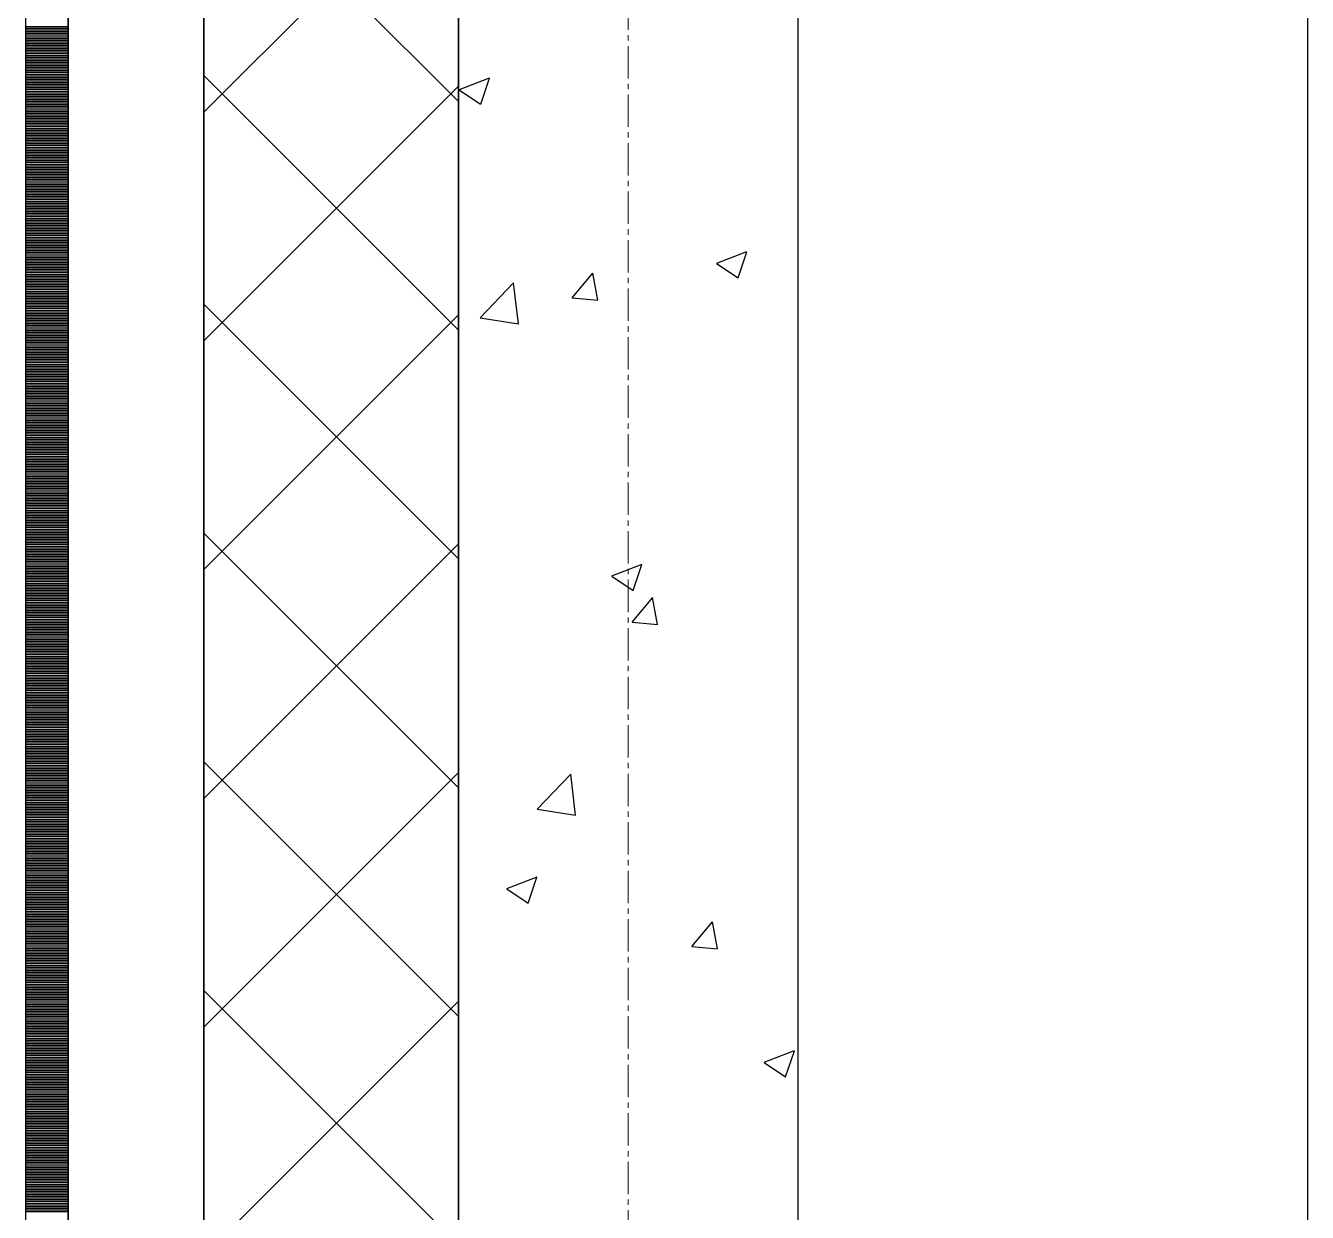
# Model space of a CAD drawing. Header units: millimetres. Extents: x 538266 to 1167394, y 114608 to 637157.
# Drawn here: x 1046079 to 1046834, y 577271 to 577970 of the extents above; entities that cross this region are included whole.
import ezdxf

# ---------------------------------------------------------------- set-up
doc = ezdxf.new("R2010")
doc.units = ezdxf.units.MM
doc.linetypes.add('CENTER2', pattern=[28.575, 19.05, -3.175, 3.175, -3.175])
doc.linetypes.add('DASHED', pattern=[19.05, 12.7, -6.35])
for name, color, linetype, lineweight in [('0) шт стен 3 эт', 150, 'Continuous', 60), ('АР_Стены ПЕНОблок', 52, 'Continuous', 20), ('АР_Тонкая', 254, 'Continuous', 5), ('АР_Утеплитель', 31, 'Continuous', 0), ('АР_Штриховка', 8, 'Continuous', 0)]:
    doc.layers.add(name, color=color, linetype=linetype, lineweight=lineweight)
doc.layers.add('АР_Делит', color=120, linetype='Continuous', lineweight=0, plot=False)
doc.layers.add('КР_Балки-0.5', color=60, linetype='Continuous', lineweight=50, plot=False)
doc.layers.add('РД_Оси_100', color=7, linetype='Continuous', lineweight=0, true_color=0x525252)

# ---------------------------------------------------------------- blocks, each defined once
blk = doc.blocks.new('СОШ_2200_АР_ОСИ_М100_28.05.24')
at = {"layer": 'АР_Делит', "color": 251, "linetype": 'DASHED', "true_color": 0x636466}
blk.add_lwpolyline([(114955, 135155), (114955, -355), (93595.036, -355), (93595.036, 13855), (94145, 13855), (94145, 68320), (66055, 68320), (66055, 13857.73), (83455, 13857.73), (83455, -355), (45245, -355), (45245, 13145), (44695, 13145), (44695, 26755), (45245, 26755), (45245, 68320), (20455, 68320), (20455, 26755), (27955, 26755), (27955, 13145), (-355, 13145), (-355, 100855)], dxfattribs=at)
at = {"layer": 'РД_Оси_100', "color": 251, "linetype": 'CENTER2', "true_color": 0x636466}
blk.add_line((0, -6155), (0, 139938.679), dxfattribs=at)
blk = doc.blocks.new('3_этаж1')
at = {"layer": 'АР_Стены ПЕНОблок', "color": 18, "linetype": 'Continuous', "lineweight": 25, "true_color": 0x000000}
for p, q in [((684283.57, 587568.74), (684283.57, 511368.74)), ((684483.57, 511368.74), (684483.57, 587568.74))]:
    blk.add_line(p, q, dxfattribs=at)
at = {"layer": 'АР_Тонкая', "color": 18, "linetype": 'Continuous', "lineweight": 25, "true_color": 0x000000}
for p, q in [((684028.57, 587568.74), (684028.57, 511368.74)), ((684053.57, 587568.74), (684053.57, 511368.74)), ((684053.57, 511368.74), (684053.57, 587568.74)), ((684133.57, 511368.74), (684133.57, 587568.74))]:
    blk.add_line(p, q, dxfattribs=at)
at = {"layer": 'АР_Утеплитель', "color": 18, "linetype": 'Continuous', "lineweight": 25, "true_color": 0x000000}
for p, q in [((684133.57, 587568.74), (684133.57, 511368.74)), ((684283.57, 511368.74), (684283.57, 587568.74))]:
    blk.add_line(p, q, dxfattribs=at)
at = {"layer": 'АР_Штриховка', "color": 18, "linetype": 'Continuous', "lineweight": 25, "true_color": 0x000000}
for p, q in [((684283.57, 577925.25), (684133.57, 578075.25)), ((684133.57, 577918.97), (684283.57, 578068.97)), ((684028.57, 577969.49), (684053.57, 577969.49)), ((684028.57, 577968.49), (684053.57, 577968.49)), ((684028.57, 577967.49), (684053.57, 577967.49)), ((684028.57, 577966.49), (684053.57, 577966.49)), ((684028.57, 577965.49), (684053.57, 577965.49)), ((684028.57, 577964.49), (684053.57, 577964.49)), ((684028.57, 577963.49), (684053.57, 577963.49)), ((684028.57, 577962.49), (684053.57, 577962.49)), ((684028.57, 577961.49), (684053.57, 577961.49)), ((684028.57, 577960.49), (684053.57, 577960.49)), ((684028.57, 577959.49), (684053.57, 577959.49)), ((684028.57, 577958.49), (684053.57, 577958.49)), ((684028.57, 577957.49), (684053.57, 577957.49)), ((684028.57, 577956.49), (684053.57, 577956.49)), ((684028.57, 577955.49), (684053.57, 577955.49)), ((684028.57, 577954.49), (684053.57, 577954.49)), ((684028.57, 577953.49), (684053.57, 577953.49)), ((684028.57, 577952.49), (684053.57, 577952.49)), ((684028.57, 577951.49), (684053.57, 577951.49)), ((684028.57, 577950.49), (684053.57, 577950.49)), ((684028.57, 577949.49), (684053.57, 577949.49)), ((684028.57, 577948.49), (684053.57, 577948.49)), ((684028.57, 577947.49), (684053.57, 577947.49)), ((684028.57, 577946.49), (684053.57, 577946.49)), ((684028.57, 577945.49), (684053.57, 577945.49)), ((684028.57, 577944.49), (684053.57, 577944.49)), ((684028.57, 577943.49), (684053.57, 577943.49)), ((684028.57, 577942.49), (684053.57, 577942.49)), ((684028.57, 577941.49), (684053.57, 577941.49)), ((684028.57, 577940.49), (684053.57, 577940.49)), ((684028.57, 577939.49), (684053.57, 577939.49)), ((684028.57, 577938.49), (684053.57, 577938.49)), ((684283.57, 577790.55), (684133.57, 577940.55)), ((684284.07, 577932.42), (684301.85, 577939.25)), ((684296.62, 577923.68), (684301.77, 577939.03)), ((684028.57, 577937.49), (684053.57, 577937.49)), ((684028.57, 577936.49), (684053.57, 577936.49)), ((684028.57, 577935.49), (684053.57, 577935.49)), ((684028.57, 577934.49), (684053.57, 577934.49)), ((684028.57, 577933.49), (684053.57, 577933.49)), ((684028.57, 577932.49), (684053.57, 577932.49)), ((684028.57, 577931.49), (684053.57, 577931.49)), ((684028.57, 577930.49), (684053.57, 577930.49)), ((684133.57, 577784.26), (684283.57, 577934.26)), ((684283.97, 577932.2), (684296.6, 577923.68)), ((684028.57, 577929.49), (684053.57, 577929.49)), ((684028.57, 577928.49), (684053.57, 577928.49)), ((684028.57, 577927.49), (684053.57, 577927.49)), ((684028.57, 577926.49), (684053.57, 577926.49)), ((684028.57, 577925.49), (684053.57, 577925.49)), ((684028.57, 577924.49), (684053.57, 577924.49)), ((684028.57, 577923.49), (684053.57, 577923.49)), ((684028.57, 577922.49), (684053.57, 577922.49)), ((684028.57, 577921.49), (684053.57, 577921.49)), ((684028.57, 577920.49), (684053.57, 577920.49)), ((684028.57, 577919.49), (684053.57, 577919.49)), ((684028.57, 577918.49), (684053.57, 577918.49)), ((684028.57, 577917.49), (684053.57, 577917.49)), ((684028.57, 577916.49), (684053.57, 577916.49)), ((684028.57, 577915.49), (684053.57, 577915.49)), ((684028.57, 577914.49), (684053.57, 577914.49)), ((684028.57, 577913.49), (684053.57, 577913.49)), ((684028.57, 577912.49), (684053.57, 577912.49)), ((684028.57, 577911.49), (684053.57, 577911.49)), ((684028.57, 577910.49), (684053.57, 577910.49)), ((684028.57, 577909.49), (684053.57, 577909.49)), ((684028.57, 577908.49), (684053.57, 577908.49)), ((684028.57, 577907.49), (684053.57, 577907.49)), ((684028.57, 577906.49), (684053.57, 577906.49)), ((684028.57, 577905.49), (684053.57, 577905.49)), ((684028.57, 577904.49), (684053.57, 577904.49)), ((684028.57, 577903.49), (684053.57, 577903.49)), ((684028.57, 577902.49), (684053.57, 577902.49)), ((684028.57, 577901.49), (684053.57, 577901.49)), ((684028.57, 577900.49), (684053.57, 577900.49)), ((684028.57, 577899.49), (684053.57, 577899.49)), ((684028.57, 577898.49), (684053.57, 577898.49)), ((684028.57, 577897.49), (684053.57, 577897.49)), ((684028.57, 577896.49), (684053.57, 577896.49)), ((684028.57, 577895.49), (684053.57, 577895.49)), ((684028.57, 577894.49), (684053.57, 577894.49)), ((684028.57, 577893.49), (684053.57, 577893.49)), ((684028.57, 577892.49), (684053.57, 577892.49)), ((684028.57, 577891.49), (684053.57, 577891.49)), ((684028.57, 577890.49), (684053.57, 577890.49)), ((684028.57, 577889.49), (684053.57, 577889.49)), ((684028.57, 577888.49), (684053.57, 577888.49)), ((684028.57, 577887.49), (684053.57, 577887.49)), ((684028.57, 577886.49), (684053.57, 577886.49)), ((684028.57, 577885.49), (684053.57, 577885.49)), ((684028.57, 577884.49), (684053.57, 577884.49)), ((684028.57, 577883.49), (684053.57, 577883.49)), ((684028.57, 577882.49), (684053.57, 577882.49)), ((684028.57, 577881.49), (684053.57, 577881.49)), ((684028.57, 577880.49), (684053.57, 577880.49)), ((684028.57, 577879.49), (684053.57, 577879.49)), ((684028.57, 577878.49), (684053.57, 577878.49)), ((684028.57, 577877.49), (684053.57, 577877.49)), ((684028.57, 577876.49), (684053.57, 577876.49)), ((684028.57, 577875.49), (684053.57, 577875.49)), ((684028.57, 577874.49), (684053.57, 577874.49)), ((684028.57, 577873.49), (684053.57, 577873.49)), ((684028.57, 577872.49), (684053.57, 577872.49)), ((684028.57, 577871.49), (684053.57, 577871.49)), ((684028.57, 577870.49), (684053.57, 577870.49)), ((684028.57, 577869.49), (684053.57, 577869.49)), ((684028.57, 577868.49), (684053.57, 577868.49)), ((684028.57, 577867.49), (684053.57, 577867.49)), ((684028.57, 577866.49), (684053.57, 577866.49)), ((684028.57, 577865.49), (684053.57, 577865.49)), ((684028.57, 577864.49), (684053.57, 577864.49)), ((684028.57, 577863.49), (684053.57, 577863.49)), ((684028.57, 577862.49), (684053.57, 577862.49)), ((684028.57, 577861.49), (684053.57, 577861.49)), ((684028.57, 577860.49), (684053.57, 577860.49)), ((684028.57, 577859.49), (684053.57, 577859.49)), ((684028.57, 577858.49), (684053.57, 577858.49)), ((684028.57, 577857.49), (684053.57, 577857.49)), ((684028.57, 577856.49), (684053.57, 577856.49)), ((684028.57, 577855.49), (684053.57, 577855.49)), ((684028.57, 577854.49), (684053.57, 577854.49)), ((684028.57, 577853.49), (684053.57, 577853.49)), ((684028.57, 577852.49), (684053.57, 577852.49)), ((684028.57, 577851.49), (684053.57, 577851.49)), ((684028.57, 577850.49), (684053.57, 577850.49)), ((684028.57, 577849.49), (684053.57, 577849.49)), ((684028.57, 577848.49), (684053.57, 577848.49)), ((684028.57, 577847.49), (684053.57, 577847.49)), ((684028.57, 577846.49), (684053.57, 577846.49)), ((684028.57, 577845.49), (684053.57, 577845.49)), ((684028.57, 577844.49), (684053.57, 577844.49)), ((684028.57, 577843.49), (684053.57, 577843.49)), ((684028.57, 577842.49), (684053.57, 577842.49)), ((684028.57, 577841.49), (684053.57, 577841.49)), ((684028.57, 577840.49), (684053.57, 577840.49)), ((684028.57, 577839.49), (684053.57, 577839.49)), ((684028.57, 577838.49), (684053.57, 577838.49)), ((684028.57, 577837.49), (684053.57, 577837.49)), ((684028.57, 577836.49), (684053.57, 577836.49)), ((684028.57, 577835.49), (684053.57, 577835.49)), ((684028.57, 577834.49), (684053.57, 577834.49)), ((684028.57, 577833.49), (684053.57, 577833.49)), ((684028.57, 577832.49), (684053.57, 577832.49)), ((684435.68, 577830.16), (684453.47, 577836.98)), ((684448.23, 577821.41), (684453.38, 577836.76)), ((684028.57, 577831.49), (684053.57, 577831.49)), ((684028.57, 577830.49), (684053.57, 577830.49)), ((684028.57, 577829.49), (684053.57, 577829.49)), ((684028.57, 577828.49), (684053.57, 577828.49)), ((684028.57, 577827.49), (684053.57, 577827.49)), ((684028.57, 577826.49), (684053.57, 577826.49)), ((684028.57, 577825.49), (684053.57, 577825.49)), ((684435.58, 577829.94), (684448.22, 577821.42)), ((684028.57, 577824.49), (684053.57, 577824.49)), ((684028.57, 577823.49), (684053.57, 577823.49)), ((684028.57, 577822.49), (684053.57, 577822.49)), ((684028.57, 577821.49), (684053.57, 577821.49)), ((684028.57, 577820.49), (684053.57, 577820.49)), ((684028.57, 577819.49), (684053.57, 577819.49)), ((684028.57, 577818.49), (684053.57, 577818.49)), ((684028.57, 577817.49), (684053.57, 577817.49)), ((684296.23, 577797.94), (684316.02, 577818.56)), ((684318.82, 577794.43), (684316.01, 577818.56)), ((684350.52, 577809.69), (684362.77, 577824.28)), ((684365.61, 577808.33), (684362.67, 577824.25)), ((684028.57, 577816.49), (684053.57, 577816.49)), ((684028.57, 577815.49), (684053.57, 577815.49)), ((684028.57, 577814.49), (684053.57, 577814.49)), ((684028.57, 577813.49), (684053.57, 577813.49)), ((684028.57, 577812.49), (684053.57, 577812.49)), ((684028.57, 577811.49), (684053.57, 577811.49)), ((684028.57, 577810.49), (684053.57, 577810.49)), ((684350.52, 577809.68), (684365.7, 577808.35)), ((684028.57, 577809.49), (684053.57, 577809.49)), ((684028.57, 577808.49), (684053.57, 577808.49)), ((684028.57, 577807.49), (684053.57, 577807.49)), ((684028.57, 577806.49), (684053.57, 577806.49)), ((684028.57, 577805.49), (684053.57, 577805.49)), ((684028.57, 577804.49), (684053.57, 577804.49)), ((684028.57, 577803.49), (684053.57, 577803.49)), ((684028.57, 577802.49), (684053.57, 577802.49)), ((684283.57, 577655.84), (684133.57, 577805.84)), ((684028.57, 577801.49), (684053.57, 577801.49)), ((684028.57, 577800.49), (684053.57, 577800.49)), ((684028.57, 577799.49), (684053.57, 577799.49)), ((684028.57, 577798.49), (684053.57, 577798.49)), ((684028.57, 577797.49), (684053.57, 577797.49)), ((684028.57, 577796.49), (684053.57, 577796.49)), ((684028.57, 577795.49), (684053.57, 577795.49)), ((684133.57, 577649.56), (684283.57, 577799.56)), ((684296.23, 577797.95), (684318.82, 577794.44)), ((684028.57, 577794.49), (684053.57, 577794.49)), ((684028.57, 577793.49), (684053.57, 577793.49)), ((684028.57, 577792.49), (684053.57, 577792.49)), ((684028.57, 577791.49), (684053.57, 577791.49)), ((684028.57, 577790.49), (684053.57, 577790.49)), ((684028.57, 577789.49), (684053.57, 577789.49)), ((684028.57, 577788.49), (684053.57, 577788.49)), ((684028.57, 577787.49), (684053.57, 577787.49)), ((684028.57, 577786.49), (684053.57, 577786.49)), ((684028.57, 577785.49), (684053.57, 577785.49)), ((684028.57, 577784.49), (684053.57, 577784.49)), ((684028.57, 577783.49), (684053.57, 577783.49)), ((684028.57, 577782.49), (684053.57, 577782.49)), ((684028.57, 577781.49), (684053.57, 577781.49)), ((684028.57, 577780.49), (684053.57, 577780.49)), ((684028.57, 577779.49), (684053.57, 577779.49)), ((684028.57, 577778.49), (684053.57, 577778.49)), ((684028.57, 577777.49), (684053.57, 577777.49)), ((684028.57, 577776.49), (684053.57, 577776.49)), ((684028.57, 577775.49), (684053.57, 577775.49)), ((684028.57, 577774.49), (684053.57, 577774.49)), ((684028.57, 577773.49), (684053.57, 577773.49)), ((684028.57, 577772.49), (684053.57, 577772.49)), ((684028.57, 577771.49), (684053.57, 577771.49)), ((684028.57, 577770.49), (684053.57, 577770.49)), ((684028.57, 577769.49), (684053.57, 577769.49)), ((684028.57, 577768.49), (684053.57, 577768.49)), ((684028.57, 577767.49), (684053.57, 577767.49)), ((684028.57, 577766.49), (684053.57, 577766.49)), ((684028.57, 577765.49), (684053.57, 577765.49)), ((684028.57, 577764.49), (684053.57, 577764.49)), ((684028.57, 577763.49), (684053.57, 577763.49)), ((684028.57, 577762.49), (684053.57, 577762.49)), ((684028.57, 577761.49), (684053.57, 577761.49)), ((684028.57, 577760.49), (684053.57, 577760.49)), ((684028.57, 577759.49), (684053.57, 577759.49)), ((684028.57, 577758.49), (684053.57, 577758.49)), ((684028.57, 577757.49), (684053.57, 577757.49)), ((684028.57, 577756.49), (684053.57, 577756.49)), ((684028.57, 577755.49), (684053.57, 577755.49)), ((684028.57, 577754.49), (684053.57, 577754.49)), ((684028.57, 577753.49), (684053.57, 577753.49)), ((684028.57, 577752.49), (684053.57, 577752.49)), ((684028.57, 577751.49), (684053.57, 577751.49)), ((684028.57, 577750.49), (684053.57, 577750.49)), ((684028.57, 577749.49), (684053.57, 577749.49)), ((684028.57, 577748.49), (684053.57, 577748.49)), ((684028.57, 577747.49), (684053.57, 577747.49)), ((684028.57, 577746.49), (684053.57, 577746.49)), ((684028.57, 577745.49), (684053.57, 577745.49)), ((684028.57, 577744.49), (684053.57, 577744.49)), ((684028.57, 577743.49), (684053.57, 577743.49)), ((684028.57, 577742.49), (684053.57, 577742.49)), ((684028.57, 577741.49), (684053.57, 577741.49)), ((684028.57, 577740.49), (684053.57, 577740.49)), ((684028.57, 577739.49), (684053.57, 577739.49)), ((684028.57, 577738.49), (684053.57, 577738.49)), ((684028.57, 577737.49), (684053.57, 577737.49)), ((684028.57, 577736.49), (684053.57, 577736.49)), ((684028.57, 577735.49), (684053.57, 577735.49)), ((684028.57, 577734.49), (684053.57, 577734.49)), ((684028.57, 577733.49), (684053.57, 577733.49)), ((684028.57, 577732.49), (684053.57, 577732.49)), ((684028.57, 577731.49), (684053.57, 577731.49)), ((684028.57, 577730.49), (684053.57, 577730.49)), ((684028.57, 577729.49), (684053.57, 577729.49)), ((684028.57, 577728.49), (684053.57, 577728.49)), ((684028.57, 577727.49), (684053.57, 577727.49)), ((684028.57, 577726.49), (684053.57, 577726.49)), ((684028.57, 577725.49), (684053.57, 577725.49)), ((684028.57, 577724.49), (684053.57, 577724.49)), ((684028.57, 577723.49), (684053.57, 577723.49)), ((684028.57, 577722.49), (684053.57, 577722.49)), ((684028.57, 577721.49), (684053.57, 577721.49)), ((684028.57, 577720.49), (684053.57, 577720.49)), ((684028.57, 577719.49), (684053.57, 577719.49)), ((684028.57, 577718.49), (684053.57, 577718.49)), ((684028.57, 577717.49), (684053.57, 577717.49)), ((684028.57, 577716.49), (684053.57, 577716.49)), ((684028.57, 577715.49), (684053.57, 577715.49)), ((684028.57, 577714.49), (684053.57, 577714.49)), ((684028.57, 577713.49), (684053.57, 577713.49)), ((684028.57, 577712.49), (684053.57, 577712.49)), ((684028.57, 577711.49), (684053.57, 577711.49)), ((684028.57, 577710.49), (684053.57, 577710.49)), ((684028.57, 577709.49), (684053.57, 577709.49)), ((684028.57, 577708.49), (684053.57, 577708.49)), ((684028.57, 577707.49), (684053.57, 577707.49)), ((684028.57, 577706.49), (684053.57, 577706.49)), ((684028.57, 577705.49), (684053.57, 577705.49)), ((684028.57, 577704.49), (684053.57, 577704.49)), ((684028.57, 577703.49), (684053.57, 577703.49)), ((684028.57, 577702.49), (684053.57, 577702.49)), ((684028.57, 577701.49), (684053.57, 577701.49)), ((684028.57, 577700.49), (684053.57, 577700.49)), ((684028.57, 577699.49), (684053.57, 577699.49)), ((684028.57, 577698.49), (684053.57, 577698.49)), ((684028.57, 577697.49), (684053.57, 577697.49)), ((684028.57, 577696.49), (684053.57, 577696.49)), ((684028.57, 577695.49), (684053.57, 577695.49)), ((684028.57, 577694.49), (684053.57, 577694.49)), ((684028.57, 577693.49), (684053.57, 577693.49)), ((684028.57, 577692.49), (684053.57, 577692.49)), ((684028.57, 577691.49), (684053.57, 577691.49)), ((684028.57, 577690.49), (684053.57, 577690.49)), ((684028.57, 577689.49), (684053.57, 577689.49)), ((684028.57, 577688.49), (684053.57, 577688.49)), ((684028.57, 577687.49), (684053.57, 577687.49)), ((684028.57, 577686.49), (684053.57, 577686.49)), ((684028.57, 577685.49), (684053.57, 577685.49)), ((684028.57, 577684.49), (684053.57, 577684.49)), ((684028.57, 577683.49), (684053.57, 577683.49)), ((684028.57, 577682.49), (684053.57, 577682.49)), ((684028.57, 577681.49), (684053.57, 577681.49)), ((684028.57, 577680.49), (684053.57, 577680.49)), ((684028.57, 577679.49), (684053.57, 577679.49)), ((684028.57, 577678.49), (684053.57, 577678.49)), ((684028.57, 577677.49), (684053.57, 577677.49)), ((684028.57, 577676.49), (684053.57, 577676.49)), ((684028.57, 577675.49), (684053.57, 577675.49)), ((684028.57, 577674.49), (684053.57, 577674.49)), ((684028.57, 577673.49), (684053.57, 577673.49)), ((684028.57, 577672.49), (684053.57, 577672.49)), ((684028.57, 577671.49), (684053.57, 577671.49)), ((684028.57, 577670.49), (684053.57, 577670.49)), ((684028.57, 577669.49), (684053.57, 577669.49)), ((684028.57, 577668.49), (684053.57, 577668.49)), ((684028.57, 577667.49), (684053.57, 577667.49)), ((684028.57, 577666.49), (684053.57, 577666.49)), ((684283.57, 577521.14), (684133.57, 577671.14)), ((684028.57, 577665.49), (684053.57, 577665.49)), ((684028.57, 577664.49), (684053.57, 577664.49)), ((684028.57, 577663.49), (684053.57, 577663.49)), ((684028.57, 577662.49), (684053.57, 577662.49)), ((684028.57, 577661.49), (684053.57, 577661.49)), ((684028.57, 577660.49), (684053.57, 577660.49)), ((684028.57, 577659.49), (684053.57, 577659.49)), ((684133.57, 577514.85), (684283.57, 577664.85)), ((684028.57, 577658.49), (684053.57, 577658.49)), ((684028.57, 577657.49), (684053.57, 577657.49)), ((684028.57, 577656.49), (684053.57, 577656.49)), ((684028.57, 577655.49), (684053.57, 577655.49)), ((684028.57, 577654.49), (684053.57, 577654.49)), ((684028.57, 577653.49), (684053.57, 577653.49)), ((684028.57, 577652.49), (684053.57, 577652.49)), ((684028.57, 577651.49), (684053.57, 577651.49)), ((684373.88, 577645.97), (684391.67, 577652.8)), ((684386.43, 577637.22), (684391.58, 577652.57)), ((684028.57, 577650.49), (684053.57, 577650.49)), ((684028.57, 577649.49), (684053.57, 577649.49)), ((684028.57, 577648.49), (684053.57, 577648.49)), ((684028.57, 577647.49), (684053.57, 577647.49)), ((684028.57, 577646.49), (684053.57, 577646.49)), ((684028.57, 577645.49), (684053.57, 577645.49)), ((684028.57, 577644.49), (684053.57, 577644.49)), ((684373.78, 577645.75), (684386.42, 577637.23)), ((684028.57, 577643.49), (684053.57, 577643.49)), ((684028.57, 577642.49), (684053.57, 577642.49)), ((684028.57, 577641.49), (684053.57, 577641.49)), ((684028.57, 577640.49), (684053.57, 577640.49)), ((684028.57, 577639.49), (684053.57, 577639.49)), ((684028.57, 577638.49), (684053.57, 577638.49)), ((684028.57, 577637.49), (684053.57, 577637.49)), ((684028.57, 577636.49), (684053.57, 577636.49)), ((684028.57, 577635.49), (684053.57, 577635.49)), ((684028.57, 577634.49), (684053.57, 577634.49)), ((684028.57, 577633.49), (684053.57, 577633.49)), ((684028.57, 577632.49), (684053.57, 577632.49)), ((684028.57, 577631.49), (684053.57, 577631.49)), ((684028.57, 577630.49), (684053.57, 577630.49)), ((684028.57, 577629.49), (684053.57, 577629.49)), ((684028.57, 577628.49), (684053.57, 577628.49)), ((684385.77, 577618.63), (684398.01, 577633.22)), ((684400.85, 577617.27), (684397.91, 577633.2)), ((684028.57, 577627.49), (684053.57, 577627.49)), ((684028.57, 577626.49), (684053.57, 577626.49)), ((684028.57, 577625.49), (684053.57, 577625.49)), ((684028.57, 577624.49), (684053.57, 577624.49)), ((684028.57, 577623.49), (684053.57, 577623.49)), ((684028.57, 577622.49), (684053.57, 577622.49)), ((684028.57, 577621.49), (684053.57, 577621.49)), ((684028.57, 577620.49), (684053.57, 577620.49)), ((684028.57, 577619.49), (684053.57, 577619.49)), ((684028.57, 577618.49), (684053.57, 577618.49)), ((684028.57, 577617.49), (684053.57, 577617.49)), ((684028.57, 577616.49), (684053.57, 577616.49)), ((684028.57, 577615.49), (684053.57, 577615.49)), ((684028.57, 577614.49), (684053.57, 577614.49)), ((684028.57, 577613.49), (684053.57, 577613.49)), ((684385.76, 577618.62), (684400.95, 577617.29)), ((684028.57, 577612.49), (684053.57, 577612.49)), ((684028.57, 577611.49), (684053.57, 577611.49)), ((684028.57, 577610.49), (684053.57, 577610.49)), ((684028.57, 577609.49), (684053.57, 577609.49)), ((684028.57, 577608.49), (684053.57, 577608.49)), ((684028.57, 577607.49), (684053.57, 577607.49)), ((684028.57, 577606.49), (684053.57, 577606.49)), ((684028.57, 577605.49), (684053.57, 577605.49)), ((684028.57, 577604.49), (684053.57, 577604.49)), ((684028.57, 577603.49), (684053.57, 577603.49)), ((684028.57, 577602.49), (684053.57, 577602.49)), ((684028.57, 577601.49), (684053.57, 577601.49)), ((684028.57, 577600.49), (684053.57, 577600.49)), ((684028.57, 577599.49), (684053.57, 577599.49)), ((684028.57, 577598.49), (684053.57, 577598.49)), ((684028.57, 577597.49), (684053.57, 577597.49)), ((684028.57, 577596.49), (684053.57, 577596.49)), ((684028.57, 577595.49), (684053.57, 577595.49)), ((684028.57, 577594.49), (684053.57, 577594.49)), ((684028.57, 577593.49), (684053.57, 577593.49)), ((684028.57, 577592.49), (684053.57, 577592.49)), ((684028.57, 577591.49), (684053.57, 577591.49)), ((684028.57, 577590.49), (684053.57, 577590.49)), ((684028.57, 577589.49), (684053.57, 577589.49)), ((684028.57, 577588.49), (684053.57, 577588.49)), ((684028.57, 577587.49), (684053.57, 577587.49)), ((684028.57, 577586.49), (684053.57, 577586.49)), ((684028.57, 577585.49), (684053.57, 577585.49)), ((684028.57, 577584.49), (684053.57, 577584.49)), ((684028.57, 577583.49), (684053.57, 577583.49)), ((684028.57, 577582.49), (684053.57, 577582.49)), ((684028.57, 577581.49), (684053.57, 577581.49)), ((684028.57, 577580.49), (684053.57, 577580.49)), ((684028.57, 577579.49), (684053.57, 577579.49)), ((684028.57, 577578.49), (684053.57, 577578.49)), ((684028.57, 577577.49), (684053.57, 577577.49)), ((684028.57, 577576.49), (684053.57, 577576.49)), ((684028.57, 577575.49), (684053.57, 577575.49)), ((684028.57, 577574.49), (684053.57, 577574.49)), ((684028.57, 577573.49), (684053.57, 577573.49)), ((684028.57, 577572.49), (684053.57, 577572.49)), ((684028.57, 577571.49), (684053.57, 577571.49)), ((684028.57, 577570.49), (684053.57, 577570.49)), ((684028.57, 577569.49), (684053.57, 577569.49)), ((684028.57, 577568.49), (684053.57, 577568.49)), ((684028.57, 577567.49), (684053.57, 577567.49)), ((684028.57, 577566.49), (684053.57, 577566.49)), ((684028.57, 577565.49), (684053.57, 577565.49)), ((684028.57, 577564.49), (684053.57, 577564.49)), ((684028.57, 577563.49), (684053.57, 577563.49)), ((684028.57, 577562.49), (684053.57, 577562.49)), ((684028.57, 577561.49), (684053.57, 577561.49)), ((684028.57, 577560.49), (684053.57, 577560.49)), ((684028.57, 577559.49), (684053.57, 577559.49)), ((684028.57, 577558.49), (684053.57, 577558.49)), ((684028.57, 577557.49), (684053.57, 577557.49)), ((684028.57, 577556.49), (684053.57, 577556.49)), ((684028.57, 577555.49), (684053.57, 577555.49)), ((684028.57, 577554.49), (684053.57, 577554.49)), ((684028.57, 577553.49), (684053.57, 577553.49)), ((684028.57, 577552.49), (684053.57, 577552.49)), ((684028.57, 577551.49), (684053.57, 577551.49)), ((684028.57, 577550.49), (684053.57, 577550.49)), ((684028.57, 577549.49), (684053.57, 577549.49)), ((684028.57, 577548.49), (684053.57, 577548.49)), ((684028.57, 577547.49), (684053.57, 577547.49)), ((684028.57, 577546.49), (684053.57, 577546.49)), ((684028.57, 577545.49), (684053.57, 577545.49)), ((684028.57, 577544.49), (684053.57, 577544.49)), ((684028.57, 577543.49), (684053.57, 577543.49)), ((684028.57, 577542.49), (684053.57, 577542.49)), ((684028.57, 577541.49), (684053.57, 577541.49)), ((684028.57, 577540.49), (684053.57, 577540.49)), ((684028.57, 577539.49), (684053.57, 577539.49)), ((684028.57, 577538.49), (684053.57, 577538.49)), ((684028.57, 577537.49), (684053.57, 577537.49)), ((684028.57, 577536.49), (684053.57, 577536.49)), ((684028.57, 577535.49), (684053.57, 577535.49)), ((684028.57, 577534.49), (684053.57, 577534.49)), ((684028.57, 577533.49), (684053.57, 577533.49)), ((684028.57, 577532.49), (684053.57, 577532.49)), ((684028.57, 577531.49), (684053.57, 577531.49)), ((684028.57, 577530.49), (684053.57, 577530.49)), ((684283.57, 577386.44), (684133.57, 577536.44)), ((684028.57, 577529.49), (684053.57, 577529.49)), ((684028.57, 577528.49), (684053.57, 577528.49)), ((684028.57, 577527.49), (684053.57, 577527.49)), ((684028.57, 577526.49), (684053.57, 577526.49)), ((684028.57, 577525.49), (684053.57, 577525.49)), ((684028.57, 577524.49), (684053.57, 577524.49)), ((684028.57, 577523.49), (684053.57, 577523.49)), ((684133.57, 577380.15), (684283.57, 577530.15)), ((684329.91, 577508.47), (684349.69, 577529.09)), ((684352.49, 577504.97), (684349.69, 577529.09)), ((684028.57, 577522.49), (684053.57, 577522.49)), ((684028.57, 577521.49), (684053.57, 577521.49)), ((684028.57, 577520.49), (684053.57, 577520.49)), ((684028.57, 577519.49), (684053.57, 577519.49)), ((684028.57, 577518.49), (684053.57, 577518.49)), ((684028.57, 577517.49), (684053.57, 577517.49)), ((684028.57, 577516.49), (684053.57, 577516.49)), ((684028.57, 577515.49), (684053.57, 577515.49)), ((684028.57, 577514.49), (684053.57, 577514.49)), ((684028.57, 577513.49), (684053.57, 577513.49)), ((684028.57, 577512.49), (684053.57, 577512.49)), ((684028.57, 577511.49), (684053.57, 577511.49)), ((684028.57, 577510.49), (684053.57, 577510.49)), ((684028.57, 577509.49), (684053.57, 577509.49)), ((684028.57, 577508.49), (684053.57, 577508.49)), ((684329.9, 577508.48), (684352.49, 577504.98)), ((684028.57, 577507.49), (684053.57, 577507.49)), ((684028.57, 577506.49), (684053.57, 577506.49)), ((684028.57, 577505.49), (684053.57, 577505.49)), ((684028.57, 577504.49), (684053.57, 577504.49)), ((684028.57, 577503.49), (684053.57, 577503.49)), ((684028.57, 577502.49), (684053.57, 577502.49)), ((684028.57, 577501.49), (684053.57, 577501.49)), ((684028.57, 577500.49), (684053.57, 577500.49)), ((684028.57, 577499.49), (684053.57, 577499.49)), ((684028.57, 577498.49), (684053.57, 577498.49)), ((684028.57, 577497.49), (684053.57, 577497.49)), ((684028.57, 577496.49), (684053.57, 577496.49)), ((684028.57, 577495.49), (684053.57, 577495.49)), ((684028.57, 577494.49), (684053.57, 577494.49)), ((684028.57, 577493.49), (684053.57, 577493.49)), ((684028.57, 577492.49), (684053.57, 577492.49)), ((684028.57, 577491.49), (684053.57, 577491.49)), ((684028.57, 577490.49), (684053.57, 577490.49)), ((684028.57, 577489.49), (684053.57, 577489.49)), ((684028.57, 577488.49), (684053.57, 577488.49)), ((684028.57, 577487.49), (684053.57, 577487.49)), ((684028.57, 577486.49), (684053.57, 577486.49)), ((684028.57, 577485.49), (684053.57, 577485.49)), ((684028.57, 577484.49), (684053.57, 577484.49)), ((684028.57, 577483.49), (684053.57, 577483.49)), ((684028.57, 577482.49), (684053.57, 577482.49)), ((684028.57, 577481.49), (684053.57, 577481.49)), ((684028.57, 577480.49), (684053.57, 577480.49)), ((684028.57, 577479.49), (684053.57, 577479.49)), ((684028.57, 577478.49), (684053.57, 577478.49)), ((684028.57, 577477.49), (684053.57, 577477.49)), ((684028.57, 577476.49), (684053.57, 577476.49)), ((684028.57, 577475.49), (684053.57, 577475.49)), ((684028.57, 577474.49), (684053.57, 577474.49)), ((684028.57, 577473.49), (684053.57, 577473.49)), ((684028.57, 577472.49), (684053.57, 577472.49)), ((684028.57, 577471.49), (684053.57, 577471.49)), ((684028.57, 577470.49), (684053.57, 577470.49)), ((684028.57, 577469.49), (684053.57, 577469.49)), ((684028.57, 577468.49), (684053.57, 577468.49)), ((684028.57, 577467.49), (684053.57, 577467.49)), ((684028.57, 577466.49), (684053.57, 577466.49)), ((684028.57, 577465.49), (684053.57, 577465.49)), ((684028.57, 577464.49), (684053.57, 577464.49)), ((684028.57, 577463.49), (684053.57, 577463.49)), ((684028.57, 577462.49), (684053.57, 577462.49)), ((684312.08, 577461.78), (684329.86, 577468.61)), ((684324.63, 577453.04), (684329.78, 577468.39)), ((684028.57, 577461.49), (684053.57, 577461.49)), ((684028.57, 577460.49), (684053.57, 577460.49)), ((684028.57, 577459.49), (684053.57, 577459.49)), ((684028.57, 577458.49), (684053.57, 577458.49)), ((684028.57, 577457.49), (684053.57, 577457.49)), ((684028.57, 577456.49), (684053.57, 577456.49)), ((684028.57, 577455.49), (684053.57, 577455.49)), ((684311.98, 577461.56), (684324.61, 577453.04)), ((684028.57, 577454.49), (684053.57, 577454.49)), ((684028.57, 577453.49), (684053.57, 577453.49)), ((684028.57, 577452.49), (684053.57, 577452.49)), ((684028.57, 577451.49), (684053.57, 577451.49)), ((684028.57, 577450.49), (684053.57, 577450.49)), ((684028.57, 577449.49), (684053.57, 577449.49)), ((684028.57, 577448.49), (684053.57, 577448.49)), ((684028.57, 577447.49), (684053.57, 577447.49)), ((684028.57, 577446.49), (684053.57, 577446.49)), ((684028.57, 577445.49), (684053.57, 577445.49)), ((684028.57, 577444.49), (684053.57, 577444.49)), ((684028.57, 577443.49), (684053.57, 577443.49)), ((684028.57, 577442.49), (684053.57, 577442.49)), ((684028.57, 577441.49), (684053.57, 577441.49)), ((684028.57, 577440.49), (684053.57, 577440.49)), ((684421.01, 577427.57), (684433.25, 577442.17)), ((684436.09, 577426.22), (684433.16, 577442.14)), ((684028.57, 577439.49), (684053.57, 577439.49)), ((684028.57, 577438.49), (684053.57, 577438.49)), ((684028.57, 577437.49), (684053.57, 577437.49)), ((684028.57, 577436.49), (684053.57, 577436.49)), ((684028.57, 577435.49), (684053.57, 577435.49)), ((684028.57, 577434.49), (684053.57, 577434.49)), ((684028.57, 577433.49), (684053.57, 577433.49)), ((684028.57, 577432.49), (684053.57, 577432.49)), ((684028.57, 577431.49), (684053.57, 577431.49)), ((684028.57, 577430.49), (684053.57, 577430.49)), ((684028.57, 577429.49), (684053.57, 577429.49)), ((684028.57, 577428.49), (684053.57, 577428.49)), ((684028.57, 577427.49), (684053.57, 577427.49)), ((684028.57, 577426.49), (684053.57, 577426.49)), ((684028.57, 577425.49), (684053.57, 577425.49)), ((684421.01, 577427.56), (684436.19, 577426.23)), ((684028.57, 577424.49), (684053.57, 577424.49)), ((684028.57, 577423.49), (684053.57, 577423.49)), ((684028.57, 577422.49), (684053.57, 577422.49)), ((684028.57, 577421.49), (684053.57, 577421.49)), ((684028.57, 577420.49), (684053.57, 577420.49)), ((684028.57, 577419.49), (684053.57, 577419.49)), ((684028.57, 577418.49), (684053.57, 577418.49)), ((684028.57, 577417.49), (684053.57, 577417.49)), ((684028.57, 577416.49), (684053.57, 577416.49)), ((684028.57, 577415.49), (684053.57, 577415.49)), ((684028.57, 577414.49), (684053.57, 577414.49)), ((684028.57, 577413.49), (684053.57, 577413.49)), ((684028.57, 577412.49), (684053.57, 577412.49)), ((684028.57, 577411.49), (684053.57, 577411.49)), ((684028.57, 577410.49), (684053.57, 577410.49)), ((684028.57, 577409.49), (684053.57, 577409.49)), ((684028.57, 577408.49), (684053.57, 577408.49)), ((684028.57, 577407.49), (684053.57, 577407.49)), ((684028.57, 577406.49), (684053.57, 577406.49)), ((684028.57, 577405.49), (684053.57, 577405.49)), ((684028.57, 577404.49), (684053.57, 577404.49)), ((684028.57, 577403.49), (684053.57, 577403.49)), ((684028.57, 577402.49), (684053.57, 577402.49)), ((684028.57, 577401.49), (684053.57, 577401.49)), ((684028.57, 577400.49), (684053.57, 577400.49)), ((684028.57, 577399.49), (684053.57, 577399.49)), ((684028.57, 577398.49), (684053.57, 577398.49)), ((684028.57, 577397.49), (684053.57, 577397.49)), ((684028.57, 577396.49), (684053.57, 577396.49)), ((684028.57, 577395.49), (684053.57, 577395.49)), ((684028.57, 577394.49), (684053.57, 577394.49)), ((684283.57, 577251.73), (684133.57, 577401.73)), ((684133.57, 577245.45), (684283.57, 577395.45)), ((684028.57, 577393.49), (684053.57, 577393.49)), ((684028.57, 577392.49), (684053.57, 577392.49)), ((684028.57, 577391.49), (684053.57, 577391.49)), ((684028.57, 577390.49), (684053.57, 577390.49)), ((684028.57, 577389.49), (684053.57, 577389.49)), ((684028.57, 577388.49), (684053.57, 577388.49)), ((684028.57, 577387.49), (684053.57, 577387.49)), ((684028.57, 577386.49), (684053.57, 577386.49)), ((684028.57, 577385.49), (684053.57, 577385.49)), ((684028.57, 577384.49), (684053.57, 577384.49)), ((684028.57, 577383.49), (684053.57, 577383.49)), ((684028.57, 577382.49), (684053.57, 577382.49)), ((684028.57, 577381.49), (684053.57, 577381.49)), ((684028.57, 577380.49), (684053.57, 577380.49)), ((684028.57, 577379.49), (684053.57, 577379.49)), ((684028.57, 577378.49), (684053.57, 577378.49)), ((684028.57, 577377.49), (684053.57, 577377.49)), ((684028.57, 577376.49), (684053.57, 577376.49)), ((684028.57, 577375.49), (684053.57, 577375.49)), ((684028.57, 577374.49), (684053.57, 577374.49)), ((684028.57, 577373.49), (684053.57, 577373.49)), ((684028.57, 577372.49), (684053.57, 577372.49)), ((684028.57, 577371.49), (684053.57, 577371.49)), ((684028.57, 577370.49), (684053.57, 577370.49)), ((684028.57, 577369.49), (684053.57, 577369.49)), ((684028.57, 577368.49), (684053.57, 577368.49)), ((684028.57, 577367.49), (684053.57, 577367.49)), ((684028.57, 577366.49), (684053.57, 577366.49)), ((684028.57, 577365.49), (684053.57, 577365.49)), ((684028.57, 577364.49), (684053.57, 577364.49)), ((684463.69, 577359.52), (684481.48, 577366.34)), ((684476.24, 577350.77), (684481.39, 577366.12)), ((684028.57, 577363.49), (684053.57, 577363.49)), ((684028.57, 577362.49), (684053.57, 577362.49)), ((684028.57, 577361.49), (684053.57, 577361.49)), ((684028.57, 577360.49), (684053.57, 577360.49)), ((684028.57, 577359.49), (684053.57, 577359.49)), ((684028.57, 577358.49), (684053.57, 577358.49)), ((684028.57, 577357.49), (684053.57, 577357.49)), ((684463.59, 577359.3), (684476.23, 577350.77)), ((684028.57, 577356.49), (684053.57, 577356.49)), ((684028.57, 577355.49), (684053.57, 577355.49)), ((684028.57, 577354.49), (684053.57, 577354.49)), ((684028.57, 577353.49), (684053.57, 577353.49)), ((684028.57, 577352.49), (684053.57, 577352.49)), ((684028.57, 577351.49), (684053.57, 577351.49)), ((684028.57, 577350.49), (684053.57, 577350.49)), ((684028.57, 577349.49), (684053.57, 577349.49)), ((684028.57, 577348.49), (684053.57, 577348.49)), ((684028.57, 577347.49), (684053.57, 577347.49)), ((684028.57, 577346.49), (684053.57, 577346.49)), ((684028.57, 577345.49), (684053.57, 577345.49)), ((684028.57, 577344.49), (684053.57, 577344.49)), ((684028.57, 577343.49), (684053.57, 577343.49)), ((684028.57, 577342.49), (684053.57, 577342.49)), ((684028.57, 577341.49), (684053.57, 577341.49)), ((684028.57, 577340.49), (684053.57, 577340.49)), ((684028.57, 577339.49), (684053.57, 577339.49)), ((684028.57, 577338.49), (684053.57, 577338.49)), ((684028.57, 577337.49), (684053.57, 577337.49)), ((684028.57, 577336.49), (684053.57, 577336.49)), ((684028.57, 577335.49), (684053.57, 577335.49)), ((684028.57, 577334.49), (684053.57, 577334.49)), ((684028.57, 577333.49), (684053.57, 577333.49)), ((684028.57, 577332.49), (684053.57, 577332.49)), ((684028.57, 577331.49), (684053.57, 577331.49)), ((684028.57, 577330.49), (684053.57, 577330.49)), ((684028.57, 577329.49), (684053.57, 577329.49)), ((684028.57, 577328.49), (684053.57, 577328.49)), ((684028.57, 577327.49), (684053.57, 577327.49)), ((684028.57, 577326.49), (684053.57, 577326.49)), ((684028.57, 577325.49), (684053.57, 577325.49)), ((684028.57, 577324.49), (684053.57, 577324.49)), ((684028.57, 577323.49), (684053.57, 577323.49)), ((684028.57, 577322.49), (684053.57, 577322.49)), ((684028.57, 577321.49), (684053.57, 577321.49)), ((684028.57, 577320.49), (684053.57, 577320.49)), ((684028.57, 577319.49), (684053.57, 577319.49)), ((684028.57, 577318.49), (684053.57, 577318.49)), ((684028.57, 577317.49), (684053.57, 577317.49)), ((684028.57, 577316.49), (684053.57, 577316.49)), ((684028.57, 577315.49), (684053.57, 577315.49)), ((684028.57, 577314.49), (684053.57, 577314.49)), ((684028.57, 577313.49), (684053.57, 577313.49)), ((684028.57, 577312.49), (684053.57, 577312.49)), ((684028.57, 577311.49), (684053.57, 577311.49)), ((684028.57, 577310.49), (684053.57, 577310.49)), ((684028.57, 577309.49), (684053.57, 577309.49)), ((684028.57, 577308.49), (684053.57, 577308.49)), ((684028.57, 577307.49), (684053.57, 577307.49)), ((684028.57, 577306.49), (684053.57, 577306.49)), ((684028.57, 577305.49), (684053.57, 577305.49)), ((684028.57, 577304.49), (684053.57, 577304.49)), ((684028.57, 577303.49), (684053.57, 577303.49)), ((684028.57, 577302.49), (684053.57, 577302.49)), ((684028.57, 577301.49), (684053.57, 577301.49)), ((684028.57, 577300.49), (684053.57, 577300.49)), ((684028.57, 577299.49), (684053.57, 577299.49)), ((684028.57, 577298.49), (684053.57, 577298.49)), ((684028.57, 577297.49), (684053.57, 577297.49)), ((684028.57, 577296.49), (684053.57, 577296.49)), ((684028.57, 577295.49), (684053.57, 577295.49)), ((684028.57, 577294.49), (684053.57, 577294.49)), ((684028.57, 577293.49), (684053.57, 577293.49)), ((684028.57, 577292.49), (684053.57, 577292.49)), ((684028.57, 577291.49), (684053.57, 577291.49)), ((684028.57, 577290.49), (684053.57, 577290.49)), ((684028.57, 577289.49), (684053.57, 577289.49)), ((684028.57, 577288.49), (684053.57, 577288.49)), ((684028.57, 577287.49), (684053.57, 577287.49)), ((684028.57, 577286.49), (684053.57, 577286.49)), ((684028.57, 577285.49), (684053.57, 577285.49)), ((684028.57, 577284.49), (684053.57, 577284.49)), ((684028.57, 577283.49), (684053.57, 577283.49)), ((684028.57, 577282.49), (684053.57, 577282.49)), ((684028.57, 577281.49), (684053.57, 577281.49)), ((684028.57, 577280.49), (684053.57, 577280.49)), ((684028.57, 577279.49), (684053.57, 577279.49)), ((684028.57, 577278.49), (684053.57, 577278.49)), ((684028.57, 577277.49), (684053.57, 577277.49)), ((684028.57, 577276.49), (684053.57, 577276.49)), ((684028.57, 577275.49), (684053.57, 577275.49)), ((684028.57, 577274.49), (684053.57, 577274.49)), ((684028.57, 577273.49), (684053.57, 577273.49)), ((684028.57, 577272.49), (684053.57, 577272.49)), ((684028.57, 577271.49), (684053.57, 577271.49))]:
    blk.add_line(p, q, dxfattribs=at)
at = {"layer": 'КР_Балки-0.5', "color": 18, "lineweight": 25, "ltscale": 200, "true_color": 0x000000}
for p, q in [((684283.57, 561068.74), (684283.57, 587568.74)), ((684783.57, 587568.74), (684783.57, 561068.74))]:
    blk.add_line(p, q, dxfattribs=at)

msp = doc.modelspace()

# ---------------------------------------------------------------- block references
at = {"layer": '0) шт стен 3 эт', "color": 5, "lineweight": 25}
msp.add_blockref('3_этаж1', (362050.01, 0), dxfattribs=at)
at = {"layer": 'РД_Оси_100', "lineweight": 25}
msp.add_blockref('СОШ_2200_АР_ОСИ_М100_28.05.24', (1046433.58, 496768.74), dxfattribs=at)

doc.saveas('drawing.dxf')
